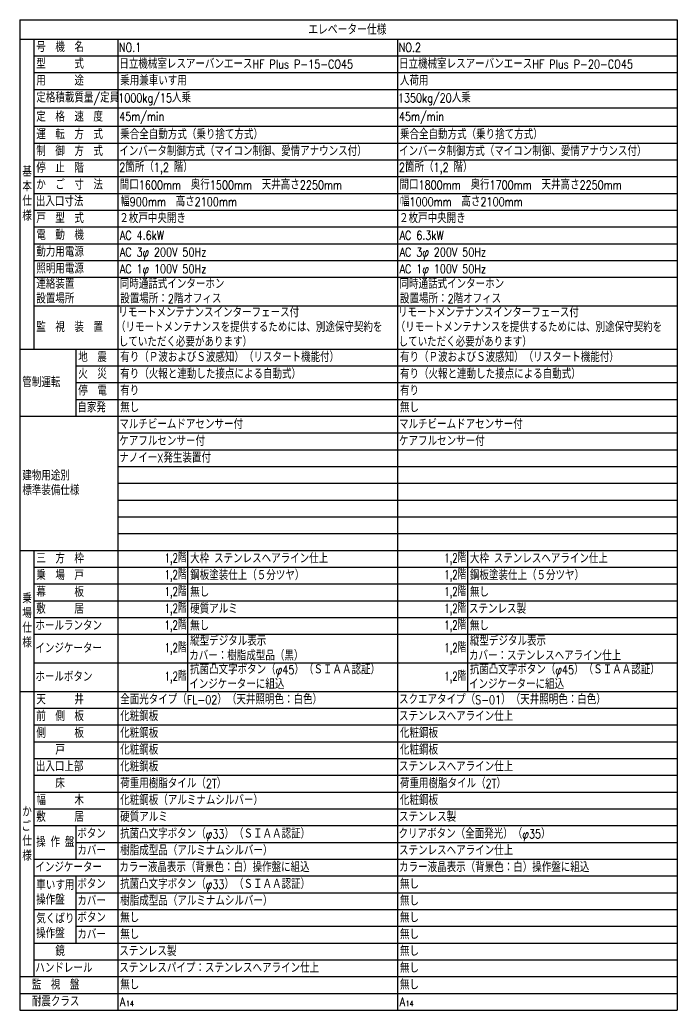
# Model space of a CAD drawing. Header units: millimetres. Extents: x 1770 to 79508, y 361 to 52020.
# Drawn here: x 1770 to 6470, y 4429 to 11512 of the extents above; entities that cross this region are included whole.
import ezdxf

# ---------------------------------------------------------------- set-up
doc = ezdxf.new("R2010")
doc.units = ezdxf.units.MM
doc.header["$LTSCALE"] = 0.2
doc.header["$PDMODE"] = 1
for name, color, linetype in [('0-1', 7, 'Continuous'), ('ZZ-DIM-COM1', 7, 'Continuous'), ('ZZ-LIST-COM', 4, 'Continuous')]:
    doc.layers.add(name, color=color, linetype=linetype)
doc.styles.add('MITOH', font='romans.shx', dxfattribs={"width": 0.8, "height": 3.15, "bigfont": 'extfont.shx'})

# ---------------------------------------------------------------- blocks, each defined once
blk = doc.blocks.new('*U22')
at = {"layer": 'ZZ-LIST-COM', "color": 4, "style": 'MITOH', "width": 0.8}
blk.add_text('エレベーター仕様', height=3.8, dxfattribs=at).set_placement((191.23, 566.67))
blk = doc.blocks.new('*U23')
at = {"layer": 'ZZ-LIST-COM', "color": 4, "style": 'MITOH', "width": 0.8}
for s, p in [('基', (89.02, 516.01)), ('本', (89.02, 510.76)), ('仕', (89.02, 505.51)), ('様', (89.02, 500.26))]:
    blk.add_text(s, height=3.15, dxfattribs=at).set_placement(p)
blk = doc.blocks.new('*U24')
at = {"layer": 'ZZ-LIST-COM', "color": 4, "style": 'MITOH', "width": 0.8}
blk.add_text('号\u3000機\u3000名', height=3.15, dxfattribs=at).set_placement((94.02, 560.56))
blk = doc.blocks.new('*U25')
at = {"layer": 'ZZ-LIST-COM', "color": 4, "style": 'MITOH', "width": 0.8}
blk.add_text('NO.1', height=3.15, dxfattribs=at).set_placement((123.54, 560.56))
blk = doc.blocks.new('*U26')
at = {"layer": 'ZZ-LIST-COM', "color": 4, "style": 'MITOH', "width": 0.8}
blk.add_text('NO.2', height=3.15, dxfattribs=at).set_placement((223.54, 560.56))
blk = doc.blocks.new('*U27')
at = {"layer": 'ZZ-LIST-COM', "color": 4, "style": 'MITOH', "width": 0.8}
blk.add_text('型\u3000\u3000\u3000式', height=3.15, dxfattribs=at).set_placement((94.02, 554.56))
blk = doc.blocks.new('*U28')
at = {"layer": 'ZZ-LIST-COM', "color": 4, "style": 'MITOH', "width": 0.8}
blk.add_text('日立機械室レスアーバンエースHF Plus P-15-CO45', height=3.15, dxfattribs=at).set_placement((123.69, 554.56))
blk = doc.blocks.new('*U29')
at = {"layer": 'ZZ-LIST-COM', "color": 4, "style": 'MITOH', "width": 0.8}
blk.add_text('日立機械室レスアーバンエースHF Plus P-20-CO45', height=3.15, dxfattribs=at).set_placement((223.69, 554.56))
blk = doc.blocks.new('*U30')
at = {"layer": 'ZZ-LIST-COM', "color": 4, "style": 'MITOH', "width": 0.8}
blk.add_text('用\u3000\u3000\u3000途', height=3.15, dxfattribs=at).set_placement((94.02, 548.56))
blk = doc.blocks.new('*U31')
at = {"layer": 'ZZ-LIST-COM', "color": 4, "style": 'MITOH', "width": 0.8}
blk.add_text('乗用兼車いす用', height=3.15, dxfattribs=at).set_placement((124.02, 548.56))
blk = doc.blocks.new('*U32')
at = {"layer": 'ZZ-LIST-COM', "color": 4, "style": 'MITOH', "width": 0.8}
blk.add_text('人荷用', height=3.15, dxfattribs=at).set_placement((224.02, 548.56))
blk = doc.blocks.new('*U33')
at = {"layer": 'ZZ-LIST-COM', "color": 4, "style": 'MITOH', "width": 0.8}
blk.add_text('定格積載質量/定員', height=3.15, dxfattribs=at).set_placement((94.02, 542.48))
blk = doc.blocks.new('*U34')
at = {"layer": 'ZZ-LIST-COM', "color": 4, "style": 'MITOH', "width": 0.8}
blk.add_text('1000kg/15人乗', height=3.15, dxfattribs=at).set_placement((123.3, 542.48))
blk = doc.blocks.new('*U35')
at = {"layer": 'ZZ-LIST-COM', "color": 4, "style": 'MITOH', "width": 0.8}
blk.add_text('1350kg/20人乗', height=3.15, dxfattribs=at).set_placement((223.3, 542.48))
blk = doc.blocks.new('*U36')
at = {"layer": 'ZZ-LIST-COM', "color": 4, "style": 'MITOH', "width": 0.8}
blk.add_text('定\u3000格\u3000速\u3000度', height=3.15, dxfattribs=at).set_placement((94.02, 535.66))
blk = doc.blocks.new('*U37')
at = {"layer": 'ZZ-LIST-COM', "color": 4, "style": 'MITOH', "width": 0.8}
blk.add_text('45m/min', height=3.15, dxfattribs=at).set_placement((123.66, 535.88))
blk = doc.blocks.new('*U38')
at = {"layer": 'ZZ-LIST-COM', "color": 4, "style": 'MITOH', "width": 0.8}
blk.add_text('45m/min', height=3.15, dxfattribs=at).set_placement((223.66, 535.88))
blk = doc.blocks.new('*U39')
at = {"layer": 'ZZ-LIST-COM', "color": 4, "style": 'MITOH', "width": 0.8}
blk.add_text('運\u3000転\u3000方\u3000式', height=3.15, dxfattribs=at).set_placement((94.02, 529.36))
blk = doc.blocks.new('*U40')
at = {"layer": 'ZZ-LIST-COM', "color": 4, "style": 'MITOH', "width": 0.8}
blk.add_text('乗合全自動方式（乗り捨て方式）', height=3.15, dxfattribs=at).set_placement((124.02, 529.36))
blk = doc.blocks.new('*U41')
at = {"layer": 'ZZ-LIST-COM', "color": 4, "style": 'MITOH', "width": 0.8}
blk.add_text('乗合全自動方式（乗り捨て方式）', height=3.15, dxfattribs=at).set_placement((224.02, 529.36))
blk = doc.blocks.new('*U42')
at = {"layer": 'ZZ-LIST-COM', "color": 4, "style": 'MITOH', "width": 0.8}
blk.add_text('制\u3000御\u3000方\u3000式', height=3.15, dxfattribs=at).set_placement((94.02, 523.36))
blk = doc.blocks.new('*U43')
at = {"layer": 'ZZ-LIST-COM', "color": 4, "style": 'MITOH', "width": 0.8}
blk.add_text('インバータ制御方式（マイコン制御、愛情アナウンス付）', height=3.15, dxfattribs=at).set_placement((123.69, 523.36))
blk = doc.blocks.new('*U44')
at = {"layer": 'ZZ-LIST-COM', "color": 4, "style": 'MITOH', "width": 0.8}
blk.add_text('インバータ制御方式（マイコン制御、愛情アナウンス付）', height=3.15, dxfattribs=at).set_placement((223.69, 523.36))
blk = doc.blocks.new('*U45')
at = {"layer": 'ZZ-LIST-COM', "color": 4, "style": 'MITOH', "width": 0.8}
blk.add_text('停\u3000止\u3000階', height=3.15, dxfattribs=at).set_placement((94.02, 517.36))
blk = doc.blocks.new('*U46')
at = {"layer": 'ZZ-LIST-COM', "color": 4, "style": 'MITOH', "width": 0.8}
blk.add_text('2箇所（1,2 階）', height=3.15, dxfattribs=at).set_placement((123.66, 517.66))
blk = doc.blocks.new('*U47')
at = {"layer": 'ZZ-LIST-COM', "color": 4, "style": 'MITOH', "width": 0.8}
blk.add_text('2箇所（1,2 階）', height=3.15, dxfattribs=at).set_placement((223.66, 517.66))
blk = doc.blocks.new('*U48')
at = {"layer": 'ZZ-LIST-COM', "color": 4, "style": 'MITOH', "width": 0.8}
blk.add_text('か\u3000ご\u3000寸\u3000法', height=3.15, dxfattribs=at).set_placement((94.02, 511.36))
blk = doc.blocks.new('*U49')
at = {"layer": 'ZZ-LIST-COM', "color": 4, "style": 'MITOH', "width": 0.8}
blk.add_text('間口1600mm  奥行1500mm  天井高さ2250mm', height=3.15, dxfattribs=at).set_placement((123.85, 511.36))
blk = doc.blocks.new('*U50')
at = {"layer": 'ZZ-LIST-COM', "color": 4, "style": 'MITOH', "width": 0.8}
blk.add_text('間口1800mm  奥行1700mm  天井高さ2250mm', height=3.15, dxfattribs=at).set_placement((223.85, 511.36))
blk = doc.blocks.new('*U51')
at = {"layer": 'ZZ-LIST-COM', "color": 4, "style": 'MITOH', "width": 0.8}
blk.add_text('出入口寸法', height=3.15, dxfattribs=at).set_placement((93.85, 505.36))
blk = doc.blocks.new('*U52')
at = {"layer": 'ZZ-LIST-COM', "color": 4, "style": 'MITOH', "width": 0.8}
blk.add_text('幅900mm  高さ2100mm', height=3.15, dxfattribs=at).set_placement((124.02, 505.36))
blk = doc.blocks.new('*U53')
at = {"layer": 'ZZ-LIST-COM', "color": 4, "style": 'MITOH', "width": 0.8}
blk.add_text('幅1000mm  高さ2100mm', height=3.15, dxfattribs=at).set_placement((224.02, 505.36))
blk = doc.blocks.new('*U54')
at = {"layer": 'ZZ-LIST-COM', "color": 4, "style": 'MITOH', "width": 0.8}
blk.add_text('戸\u3000型\u3000式', height=3.15, dxfattribs=at).set_placement((94.02, 499.36))
blk = doc.blocks.new('*U55')
at = {"layer": 'ZZ-LIST-COM', "color": 4, "style": 'MITOH', "width": 0.8}
blk.add_text('２枚戸中央開き', height=3.15, dxfattribs=at).set_placement((123.69, 499.36))
blk = doc.blocks.new('*U56')
at = {"layer": 'ZZ-LIST-COM', "color": 4, "style": 'MITOH', "width": 0.8}
blk.add_text('２枚戸中央開き', height=3.15, dxfattribs=at).set_placement((223.69, 499.36))
blk = doc.blocks.new('*U57')
at = {"layer": 'ZZ-LIST-COM', "color": 4, "style": 'MITOH', "width": 0.8}
blk.add_text('電\u3000動\u3000機', height=3.15, dxfattribs=at).set_placement((94.02, 493.36))
blk = doc.blocks.new('*U58')
at = {"layer": 'ZZ-LIST-COM', "color": 4, "style": 'MITOH', "width": 0.8}
blk.add_text('AC 4.6kW', height=3.15, dxfattribs=at).set_placement((123.9, 493.36))
blk = doc.blocks.new('*U59')
at = {"layer": 'ZZ-LIST-COM', "color": 4, "style": 'MITOH', "width": 0.8}
blk.add_text('AC 6.3kW', height=3.15, dxfattribs=at).set_placement((223.9, 493.36))
blk = doc.blocks.new('*U60')
at = {"layer": 'ZZ-LIST-COM', "color": 4, "style": 'MITOH', "width": 0.8}
blk.add_text('動力用電源', height=3.15, dxfattribs=at).set_placement((94.02, 487.36))
blk = doc.blocks.new('*U61')
at = {"layer": 'ZZ-LIST-COM', "color": 4, "style": 'MITOH', "width": 0.8}
blk.add_text('AC 3φ 200V 50Hz', height=3.15, dxfattribs=at).set_placement((123.9, 487.36))
blk = doc.blocks.new('*U62')
at = {"layer": 'ZZ-LIST-COM', "color": 4, "style": 'MITOH', "width": 0.8}
blk.add_text('AC 3φ 200V 50Hz', height=3.15, dxfattribs=at).set_placement((223.9, 487.36))
blk = doc.blocks.new('*U63')
at = {"layer": 'ZZ-LIST-COM', "color": 4, "style": 'MITOH', "width": 0.8}
blk.add_text('照明用電源', height=3.15, dxfattribs=at).set_placement((94.02, 481.36))
blk = doc.blocks.new('*U64')
at = {"layer": 'ZZ-LIST-COM', "color": 4, "style": 'MITOH', "width": 0.8}
blk.add_text('AC 1φ 100V 50Hz', height=3.15, dxfattribs=at).set_placement((123.9, 481.36))
blk = doc.blocks.new('*U65')
at = {"layer": 'ZZ-LIST-COM', "color": 4, "style": 'MITOH', "width": 0.8}
blk.add_text('AC 1φ 100V 50Hz', height=3.15, dxfattribs=at).set_placement((223.9, 481.36))
blk = doc.blocks.new('*U66')
at = {"layer": 'ZZ-LIST-COM', "color": 4, "style": 'MITOH', "width": 0.8}
for s, p in [('連絡装置', (94.02, 475.88)), ('設置場所', (94.02, 470.63))]:
    blk.add_text(s, height=3.15, dxfattribs=at).set_placement(p)
blk = doc.blocks.new('*U67')
at = {"layer": 'ZZ-LIST-COM', "color": 4, "style": 'MITOH', "width": 0.8}
for s, p in [('同時通話式インターホン', (123.85, 475.88)), ('設置場所：2階オフィス', (124.02, 470.63))]:
    blk.add_text(s, height=3.15, dxfattribs=at).set_placement(p)
blk = doc.blocks.new('*U68')
at = {"layer": 'ZZ-LIST-COM', "color": 4, "style": 'MITOH', "width": 0.8}
for s, p in [('同時通話式インターホン', (223.85, 475.88)), ('設置場所：2階オフィス', (224.02, 470.63))]:
    blk.add_text(s, height=3.15, dxfattribs=at).set_placement(p)
blk = doc.blocks.new('*U69')
at = {"layer": 'ZZ-LIST-COM', "color": 4, "style": 'MITOH', "width": 0.8}
blk.add_text('監\u3000視\u3000装\u3000置', height=3.15, dxfattribs=at).set_placement((94.02, 460.43))
blk = doc.blocks.new('*U70')
at = {"layer": 'ZZ-LIST-COM', "color": 4, "style": 'MITOH', "width": 0.8}
for s, p in [('リモートメンテナンスインターフェース付', (123.35, 465.68)), ('（リモートメンテナンスを提供するためには、別途保守契約を', (122.51, 460.43)), ('していただく必要があります）', (123.52, 455.18))]:
    blk.add_text(s, height=3.15, dxfattribs=at).set_placement(p)
blk = doc.blocks.new('*U71')
at = {"layer": 'ZZ-LIST-COM', "color": 4, "style": 'MITOH', "width": 0.8}
for s, p in [('リモートメンテナンスインターフェース付', (223.35, 465.68)), ('（リモートメンテナンスを提供するためには、別途保守契約を', (222.51, 460.43)), ('していただく必要があります）', (223.52, 455.18))]:
    blk.add_text(s, height=3.15, dxfattribs=at).set_placement(p)
blk = doc.blocks.new('*U72')
at = {"layer": 'ZZ-LIST-COM', "color": 4, "style": 'MITOH', "width": 0.8}
blk.add_text('管制運転', height=3.15, dxfattribs=at).set_placement((89.02, 440.71))
blk = doc.blocks.new('*U73')
at = {"layer": 'ZZ-LIST-COM', "color": 4, "style": 'MITOH', "width": 0.8}
blk.add_text('地\u3000震', height=3.15, dxfattribs=at).set_placement((109.02, 449.71))
blk = doc.blocks.new('*U74')
at = {"layer": 'ZZ-LIST-COM', "color": 4, "style": 'MITOH', "width": 0.8}
blk.add_text('有り（Ｐ波およびＳ波感知）（リスタート機能付）', height=3.15, dxfattribs=at).set_placement((124.02, 449.71))
blk = doc.blocks.new('*U75')
at = {"layer": 'ZZ-LIST-COM', "color": 4, "style": 'MITOH', "width": 0.8}
blk.add_text('有り（Ｐ波およびＳ波感知）（リスタート機能付）', height=3.15, dxfattribs=at).set_placement((224.02, 449.71))
blk = doc.blocks.new('*U76')
at = {"layer": 'ZZ-LIST-COM', "color": 4, "style": 'MITOH', "width": 0.8}
blk.add_text('火\u3000災', height=3.15, dxfattribs=at).set_placement((109.02, 443.71))
blk = doc.blocks.new('*U77')
at = {"layer": 'ZZ-LIST-COM', "color": 4, "style": 'MITOH', "width": 0.8}
blk.add_text('有り（火報と連動した接点による自動式）', height=3.15, dxfattribs=at).set_placement((124.02, 443.71))
blk = doc.blocks.new('*U78')
at = {"layer": 'ZZ-LIST-COM', "color": 4, "style": 'MITOH', "width": 0.8}
blk.add_text('有り（火報と連動した接点による自動式）', height=3.15, dxfattribs=at).set_placement((224.02, 443.71))
blk = doc.blocks.new('*U79')
at = {"layer": 'ZZ-LIST-COM', "color": 4, "style": 'MITOH', "width": 0.8}
blk.add_text('停\u3000電', height=3.15, dxfattribs=at).set_placement((109.02, 437.71))
blk = doc.blocks.new('*U80')
at = {"layer": 'ZZ-LIST-COM', "color": 4, "style": 'MITOH', "width": 0.8}
blk.add_text('有り', height=3.15, dxfattribs=at).set_placement((124.02, 437.71))
blk = doc.blocks.new('*U81')
at = {"layer": 'ZZ-LIST-COM', "color": 4, "style": 'MITOH', "width": 0.8}
blk.add_text('有り', height=3.15, dxfattribs=at).set_placement((224.02, 437.71))
blk = doc.blocks.new('*U82')
at = {"layer": 'ZZ-LIST-COM', "color": 4, "style": 'MITOH', "width": 0.8}
blk.add_text('自家発', height=3.15, dxfattribs=at).set_placement((108.69, 431.71))
blk = doc.blocks.new('*U83')
at = {"layer": 'ZZ-LIST-COM', "color": 4, "style": 'MITOH', "width": 0.8}
blk.add_text('無し', height=3.15, dxfattribs=at).set_placement((124.02, 431.71))
blk = doc.blocks.new('*U84')
at = {"layer": 'ZZ-LIST-COM', "color": 4, "style": 'MITOH', "width": 0.8}
blk.add_text('無し', height=3.15, dxfattribs=at).set_placement((224.02, 431.71))
blk = doc.blocks.new('*U85')
at = {"layer": 'ZZ-LIST-COM', "color": 4, "style": 'MITOH', "width": 0.8}
for s, p in [('建物用途別', (89.02, 407.33)), ('標準装備仕様', (89.02, 402.08))]:
    blk.add_text(s, height=3.15, dxfattribs=at).set_placement(p)
blk = doc.blocks.new('*U86')
at = {"layer": 'ZZ-LIST-COM', "color": 4, "style": 'MITOH', "width": 0.8}
blk.add_text('マルチビームドアセンサー付', height=3.15, dxfattribs=at).set_placement((123.69, 425.71))
blk = doc.blocks.new('*U87')
at = {"layer": 'ZZ-LIST-COM', "color": 4, "style": 'MITOH', "width": 0.8}
blk.add_text('マルチビームドアセンサー付', height=3.15, dxfattribs=at).set_placement((223.69, 425.71))
blk = doc.blocks.new('*U88')
at = {"layer": 'ZZ-LIST-COM', "color": 4, "style": 'MITOH', "width": 0.8}
blk.add_text('ケアフルセンサー付', height=3.15, dxfattribs=at).set_placement((123.69, 419.71))
blk = doc.blocks.new('*U89')
at = {"layer": 'ZZ-LIST-COM', "color": 4, "style": 'MITOH', "width": 0.8}
blk.add_text('ケアフルセンサー付', height=3.15, dxfattribs=at).set_placement((223.69, 419.71))
blk = doc.blocks.new('*U90')
at = {"layer": 'ZZ-LIST-COM', "color": 4, "style": 'MITOH', "width": 0.8}
blk.add_text('ナノイーX発生装置付', height=3.15, dxfattribs=at).set_placement((123.69, 413.71))
blk = doc.blocks.new('*U91')
at = {"layer": 'ZZ-LIST-COM', "color": 4, "style": 'MITOH', "width": 0.8}
for s, p in [('乗', (89.02, 363.38)), ('場', (89.02, 358.13)), ('仕', (89.02, 352.88)), ('様', (89.02, 347.63))]:
    blk.add_text(s, height=3.15, dxfattribs=at).set_placement(p)
blk = doc.blocks.new('*U92')
at = {"layer": 'ZZ-LIST-COM', "color": 4, "style": 'MITOH', "width": 0.8}
blk.add_text('三\u3000方\u3000枠', height=3.15, dxfattribs=at).set_placement((94.02, 377.71))
blk = doc.blocks.new('*U93')
at = {"layer": 'ZZ-LIST-COM', "color": 4, "style": 'MITOH', "width": 0.7}
blk.add_text('1,2階', height=3.15, dxfattribs=at).set_placement((139.91, 378.01))
blk = doc.blocks.new('*U94')
at = {"layer": 'ZZ-LIST-COM', "color": 4, "style": 'MITOH', "width": 0.8}
blk.add_text('大枠 ステンレスヘアライン仕上', height=3.15, dxfattribs=at).set_placement((149.02, 377.71))
blk = doc.blocks.new('*U95')
at = {"layer": 'ZZ-LIST-COM', "color": 4, "style": 'MITOH', "width": 0.7}
blk.add_text('1,2階', height=3.15, dxfattribs=at).set_placement((239.91, 378.01))
blk = doc.blocks.new('*U96')
at = {"layer": 'ZZ-LIST-COM', "color": 4, "style": 'MITOH', "width": 0.8}
blk.add_text('大枠 ステンレスヘアライン仕上', height=3.15, dxfattribs=at).set_placement((249.02, 377.71))
blk = doc.blocks.new('*U97')
at = {"layer": 'ZZ-LIST-COM', "color": 4, "style": 'MITOH', "width": 0.8}
blk.add_text('乗\u3000場\u3000戸', height=3.15, dxfattribs=at).set_placement((94.02, 371.71))
blk = doc.blocks.new('*U98')
at = {"layer": 'ZZ-LIST-COM', "color": 4, "style": 'MITOH', "width": 0.7}
blk.add_text('1,2階', height=3.15, dxfattribs=at).set_placement((139.91, 372.01))
blk = doc.blocks.new('*U99')
at = {"layer": 'ZZ-LIST-COM', "color": 4, "style": 'MITOH', "width": 0.8}
blk.add_text('鋼板塗装仕上（５分ツヤ）', height=3.15, dxfattribs=at).set_placement((149.02, 371.71))
blk = doc.blocks.new('*U100')
at = {"layer": 'ZZ-LIST-COM', "color": 4, "style": 'MITOH', "width": 0.7}
blk.add_text('1,2階', height=3.15, dxfattribs=at).set_placement((239.91, 372.01))
blk = doc.blocks.new('*U101')
at = {"layer": 'ZZ-LIST-COM', "color": 4, "style": 'MITOH', "width": 0.8}
blk.add_text('鋼板塗装仕上（５分ツヤ）', height=3.15, dxfattribs=at).set_placement((249.02, 371.71))
blk = doc.blocks.new('*U102')
at = {"layer": 'ZZ-LIST-COM', "color": 4, "style": 'MITOH', "width": 0.8}
blk.add_text('幕\u3000\u3000\u3000板', height=3.15, dxfattribs=at).set_placement((94.02, 365.71))
blk = doc.blocks.new('*U103')
at = {"layer": 'ZZ-LIST-COM', "color": 4, "style": 'MITOH', "width": 0.7}
blk.add_text('1,2階', height=3.15, dxfattribs=at).set_placement((139.91, 366.01))
blk = doc.blocks.new('*U104')
at = {"layer": 'ZZ-LIST-COM', "color": 4, "style": 'MITOH', "width": 0.8}
blk.add_text('無し', height=3.15, dxfattribs=at).set_placement((149.02, 365.71))
blk = doc.blocks.new('*U105')
at = {"layer": 'ZZ-LIST-COM', "color": 4, "style": 'MITOH', "width": 0.7}
blk.add_text('1,2階', height=3.15, dxfattribs=at).set_placement((239.91, 366.01))
blk = doc.blocks.new('*U106')
at = {"layer": 'ZZ-LIST-COM', "color": 4, "style": 'MITOH', "width": 0.8}
blk.add_text('無し', height=3.15, dxfattribs=at).set_placement((249.02, 365.71))
blk = doc.blocks.new('*U107')
at = {"layer": 'ZZ-LIST-COM', "color": 4, "style": 'MITOH', "width": 0.8}
blk.add_text('敷\u3000\u3000\u3000居', height=3.15, dxfattribs=at).set_placement((94.02, 359.71))
blk = doc.blocks.new('*U108')
at = {"layer": 'ZZ-LIST-COM', "color": 4, "style": 'MITOH', "width": 0.7}
blk.add_text('1,2階', height=3.15, dxfattribs=at).set_placement((139.91, 360.01))
blk = doc.blocks.new('*U109')
at = {"layer": 'ZZ-LIST-COM', "color": 4, "style": 'MITOH', "width": 0.8}
blk.add_text('硬質アルミ', height=3.15, dxfattribs=at).set_placement((149.02, 359.71))
blk = doc.blocks.new('*U110')
at = {"layer": 'ZZ-LIST-COM', "color": 4, "style": 'MITOH', "width": 0.7}
blk.add_text('1,2階', height=3.15, dxfattribs=at).set_placement((239.91, 360.01))
blk = doc.blocks.new('*U111')
at = {"layer": 'ZZ-LIST-COM', "color": 4, "style": 'MITOH', "width": 0.8}
blk.add_text('ステンレス製', height=3.15, dxfattribs=at).set_placement((248.69, 359.71))
blk = doc.blocks.new('*U112')
at = {"layer": 'ZZ-LIST-COM', "color": 4, "style": 'MITOH', "width": 0.8}
blk.add_text('ホールランタン', height=3.15, dxfattribs=at).set_placement((93.69, 353.71))
blk = doc.blocks.new('*U113')
at = {"layer": 'ZZ-LIST-COM', "color": 4, "style": 'MITOH', "width": 0.7}
blk.add_text('1,2階', height=3.15, dxfattribs=at).set_placement((139.91, 354.01))
blk = doc.blocks.new('*U114')
at = {"layer": 'ZZ-LIST-COM', "color": 4, "style": 'MITOH', "width": 0.8}
blk.add_text('無し', height=3.15, dxfattribs=at).set_placement((149.02, 353.71))
blk = doc.blocks.new('*U115')
at = {"layer": 'ZZ-LIST-COM', "color": 4, "style": 'MITOH', "width": 0.7}
blk.add_text('1,2階', height=3.15, dxfattribs=at).set_placement((239.91, 354.01))
blk = doc.blocks.new('*U116')
at = {"layer": 'ZZ-LIST-COM', "color": 4, "style": 'MITOH', "width": 0.8}
blk.add_text('無し', height=3.15, dxfattribs=at).set_placement((249.02, 353.71))
blk = doc.blocks.new('*U117')
at = {"layer": 'ZZ-LIST-COM', "color": 4, "style": 'MITOH', "width": 0.8}
blk.add_text('インジケーター', height=3.15, dxfattribs=at).set_placement((93.69, 345.61))
blk = doc.blocks.new('*U118')
at = {"layer": 'ZZ-LIST-COM', "color": 4, "style": 'MITOH', "width": 0.7}
blk.add_text('1,2階', height=3.15, dxfattribs=at).set_placement((139.91, 345.91))
blk = doc.blocks.new('*U119')
at = {"layer": 'ZZ-LIST-COM', "color": 4, "style": 'MITOH', "width": 0.8}
for s, p in [('縦型デジタル表示', (149.02, 348.23)), ('カバー：樹脂成型品（黒）', (148.69, 342.98))]:
    blk.add_text(s, height=3.15, dxfattribs=at).set_placement(p)
blk = doc.blocks.new('*U120')
at = {"layer": 'ZZ-LIST-COM', "color": 4, "style": 'MITOH', "width": 0.7}
blk.add_text('1,2階', height=3.15, dxfattribs=at).set_placement((239.91, 345.91))
blk = doc.blocks.new('*U121')
at = {"layer": 'ZZ-LIST-COM', "color": 4, "style": 'MITOH', "width": 0.8}
for s, p in [('縦型デジタル表示', (249.02, 348.23)), ('カバー：ステンレスヘアライン仕上', (248.69, 342.98))]:
    blk.add_text(s, height=3.15, dxfattribs=at).set_placement(p)
blk = doc.blocks.new('*U122')
at = {"layer": 'ZZ-LIST-COM', "color": 4, "style": 'MITOH', "width": 0.8}
blk.add_text('ホールボタン', height=3.15, dxfattribs=at).set_placement((93.69, 335.41))
blk = doc.blocks.new('*U123')
at = {"layer": 'ZZ-LIST-COM', "color": 4, "style": 'MITOH', "width": 0.7}
blk.add_text('1,2階', height=3.15, dxfattribs=at).set_placement((139.91, 335.71))
blk = doc.blocks.new('*U124')
at = {"layer": 'ZZ-LIST-COM', "color": 4, "style": 'MITOH', "width": 0.8}
for s, p in [('抗菌凸文字ボタン（φ45）（ＳＩＡＡ認証）', (148.97, 338.03)), ('インジケーターに組込', (148.69, 332.78))]:
    blk.add_text(s, height=3.15, dxfattribs=at).set_placement(p)
blk = doc.blocks.new('*U125')
at = {"layer": 'ZZ-LIST-COM', "color": 4, "style": 'MITOH', "width": 0.7}
blk.add_text('1,2階', height=3.15, dxfattribs=at).set_placement((239.91, 335.71))
blk = doc.blocks.new('*U126')
at = {"layer": 'ZZ-LIST-COM', "color": 4, "style": 'MITOH', "width": 0.8}
for s, p in [('抗菌凸文字ボタン（φ45）（ＳＩＡＡ認証）', (248.97, 338.03)), ('インジケーターに組込', (248.69, 332.78))]:
    blk.add_text(s, height=3.15, dxfattribs=at).set_placement(p)
blk = doc.blocks.new('*U127')
at = {"layer": 'ZZ-LIST-COM', "color": 4, "style": 'MITOH', "width": 0.8}
for s, p in [('か', (89.02, 287.18)), ('ご', (88.69, 281.93)), ('仕', (89.02, 276.68)), ('様', (89.02, 271.43))]:
    blk.add_text(s, height=3.15, dxfattribs=at).set_placement(p)
blk = doc.blocks.new('*U128')
at = {"layer": 'ZZ-LIST-COM', "color": 4, "style": 'MITOH', "width": 0.8}
blk.add_text('天\u3000\u3000\u3000井', height=3.15, dxfattribs=at).set_placement((94.02, 327.31))
blk = doc.blocks.new('*U129')
at = {"layer": 'ZZ-LIST-COM', "color": 4, "style": 'MITOH', "width": 0.8}
blk.add_text('全面光タイプ（FL-02）（天井照明色：白色）', height=3.15, dxfattribs=at).set_placement((124.02, 327.31))
blk = doc.blocks.new('*U130')
at = {"layer": 'ZZ-LIST-COM', "color": 4, "style": 'MITOH', "width": 0.8}
blk.add_text('スクエアタイプ（S-01）（天井照明色：白色）', height=3.15, dxfattribs=at).set_placement((223.69, 327.31))
blk = doc.blocks.new('*U131')
at = {"layer": 'ZZ-LIST-COM', "color": 4, "style": 'MITOH', "width": 0.8}
blk.add_text('前\u3000側\u3000板', height=3.15, dxfattribs=at).set_placement((94.02, 321.31))
blk = doc.blocks.new('*U132')
at = {"layer": 'ZZ-LIST-COM', "color": 4, "style": 'MITOH', "width": 0.8}
blk.add_text('化粧鋼板', height=3.15, dxfattribs=at).set_placement((124.02, 321.31))
blk = doc.blocks.new('*U133')
at = {"layer": 'ZZ-LIST-COM', "color": 4, "style": 'MITOH', "width": 0.8}
blk.add_text('ステンレスヘアライン仕上', height=3.15, dxfattribs=at).set_placement((223.69, 321.31))
blk = doc.blocks.new('*U134')
at = {"layer": 'ZZ-LIST-COM', "color": 4, "style": 'MITOH', "width": 0.8}
blk.add_text('側\u3000\u3000\u3000板', height=3.15, dxfattribs=at).set_placement((94.02, 315.31))
blk = doc.blocks.new('*U135')
at = {"layer": 'ZZ-LIST-COM', "color": 4, "style": 'MITOH', "width": 0.8}
blk.add_text('化粧鋼板', height=3.15, dxfattribs=at).set_placement((124.02, 315.31))
blk = doc.blocks.new('*U136')
at = {"layer": 'ZZ-LIST-COM', "color": 4, "style": 'MITOH', "width": 0.8}
blk.add_text('化粧鋼板', height=3.15, dxfattribs=at).set_placement((224.02, 315.31))
blk = doc.blocks.new('*U137')
at = {"layer": 'ZZ-LIST-COM', "color": 4, "style": 'MITOH', "width": 0.8}
blk.add_text('\u3000\u3000戸\u3000\u3000', height=3.15, dxfattribs=at).set_placement((94.02, 309.31))
blk = doc.blocks.new('*U138')
at = {"layer": 'ZZ-LIST-COM', "color": 4, "style": 'MITOH', "width": 0.8}
blk.add_text('化粧鋼板', height=3.15, dxfattribs=at).set_placement((124.02, 309.31))
blk = doc.blocks.new('*U139')
at = {"layer": 'ZZ-LIST-COM', "color": 4, "style": 'MITOH', "width": 0.8}
blk.add_text('化粧鋼板', height=3.15, dxfattribs=at).set_placement((224.02, 309.31))
blk = doc.blocks.new('*U140')
at = {"layer": 'ZZ-LIST-COM', "color": 4, "style": 'MITOH', "width": 0.8}
blk.add_text('出入口上部', height=3.15, dxfattribs=at).set_placement((93.85, 303.31))
blk = doc.blocks.new('*U141')
at = {"layer": 'ZZ-LIST-COM', "color": 4, "style": 'MITOH', "width": 0.8}
blk.add_text('化粧鋼板', height=3.15, dxfattribs=at).set_placement((124.02, 303.31))
blk = doc.blocks.new('*U142')
at = {"layer": 'ZZ-LIST-COM', "color": 4, "style": 'MITOH', "width": 0.8}
blk.add_text('ステンレスヘアライン仕上', height=3.15, dxfattribs=at).set_placement((223.69, 303.31))
blk = doc.blocks.new('*U143')
at = {"layer": 'ZZ-LIST-COM', "color": 4, "style": 'MITOH', "width": 0.8}
blk.add_text('\u3000\u3000床\u3000\u3000', height=3.15, dxfattribs=at).set_placement((94.02, 297.31))
blk = doc.blocks.new('*U144')
at = {"layer": 'ZZ-LIST-COM', "color": 4, "style": 'MITOH', "width": 0.8}
blk.add_text('荷重用樹脂タイル（2T）', height=3.15, dxfattribs=at).set_placement((124.02, 297.31))
blk = doc.blocks.new('*U145')
at = {"layer": 'ZZ-LIST-COM', "color": 4, "style": 'MITOH', "width": 0.8}
blk.add_text('荷重用樹脂タイル（2T）', height=3.15, dxfattribs=at).set_placement((224.02, 297.31))
blk = doc.blocks.new('*U146')
at = {"layer": 'ZZ-LIST-COM', "color": 4, "style": 'MITOH', "width": 0.8}
blk.add_text('幅\u3000\u3000\u3000木', height=3.15, dxfattribs=at).set_placement((94.02, 291.31))
blk = doc.blocks.new('*U147')
at = {"layer": 'ZZ-LIST-COM', "color": 4, "style": 'MITOH', "width": 0.8}
blk.add_text('化粧鋼板（アルミナムシルバー）', height=3.15, dxfattribs=at).set_placement((124.02, 291.31))
blk = doc.blocks.new('*U148')
at = {"layer": 'ZZ-LIST-COM', "color": 4, "style": 'MITOH', "width": 0.8}
blk.add_text('化粧鋼板', height=3.15, dxfattribs=at).set_placement((224.02, 291.31))
blk = doc.blocks.new('*U149')
at = {"layer": 'ZZ-LIST-COM', "color": 4, "style": 'MITOH', "width": 0.8}
blk.add_text('敷\u3000\u3000\u3000居', height=3.15, dxfattribs=at).set_placement((94.02, 285.31))
blk = doc.blocks.new('*U150')
at = {"layer": 'ZZ-LIST-COM', "color": 4, "style": 'MITOH', "width": 0.8}
blk.add_text('硬質アルミ', height=3.15, dxfattribs=at).set_placement((124.02, 285.31))
blk = doc.blocks.new('*U151')
at = {"layer": 'ZZ-LIST-COM', "color": 4, "style": 'MITOH', "width": 0.8}
blk.add_text('ステンレス製', height=3.15, dxfattribs=at).set_placement((223.69, 285.31))
blk = doc.blocks.new('*U152')
at = {"layer": 'ZZ-LIST-COM', "color": 4, "style": 'MITOH', "width": 0.8}
blk.add_text('操 作 盤', height=3.15, dxfattribs=at).set_placement((93.97, 276.31))
blk = doc.blocks.new('*U153')
at = {"layer": 'ZZ-LIST-COM', "color": 4, "style": 'MITOH', "width": 0.8}
blk.add_text('ボタン', height=3.15, dxfattribs=at).set_placement((108.69, 279.31))
blk = doc.blocks.new('*U154')
at = {"layer": 'ZZ-LIST-COM', "color": 4, "style": 'MITOH', "width": 0.8}
blk.add_text('抗菌凸文字ボタン（φ33）（ＳＩＡＡ認証）', height=3.15, dxfattribs=at).set_placement((123.97, 279.31))
blk = doc.blocks.new('*U155')
at = {"layer": 'ZZ-LIST-COM', "color": 4, "style": 'MITOH', "width": 0.8}
blk.add_text('クリアボタン（全面発光）（φ35）', height=3.15, dxfattribs=at).set_placement((223.52, 279.31))
blk = doc.blocks.new('*U156')
at = {"layer": 'ZZ-LIST-COM', "color": 4, "style": 'MITOH', "width": 0.8}
blk.add_text('カバー', height=3.15, dxfattribs=at).set_placement((108.69, 273.31))
blk = doc.blocks.new('*U157')
at = {"layer": 'ZZ-LIST-COM', "color": 4, "style": 'MITOH', "width": 0.8}
blk.add_text('樹脂成型品（アルミナムシルバー）', height=3.15, dxfattribs=at).set_placement((124.02, 273.31))
blk = doc.blocks.new('*U158')
at = {"layer": 'ZZ-LIST-COM', "color": 4, "style": 'MITOH', "width": 0.8}
blk.add_text('ステンレスヘアライン仕上', height=3.15, dxfattribs=at).set_placement((223.69, 273.31))
blk = doc.blocks.new('*U159')
at = {"layer": 'ZZ-LIST-COM', "color": 4, "style": 'MITOH', "width": 0.8}
blk.add_text('インジケーター', height=3.15, dxfattribs=at).set_placement((93.69, 267.31))
blk = doc.blocks.new('*U160')
at = {"layer": 'ZZ-LIST-COM', "color": 4, "style": 'MITOH', "width": 0.8}
blk.add_text('カラー液晶表示（背景色：白）操作盤に組込', height=3.15, dxfattribs=at).set_placement((123.69, 267.31))
blk = doc.blocks.new('*U161')
at = {"layer": 'ZZ-LIST-COM', "color": 4, "style": 'MITOH', "width": 0.8}
blk.add_text('カラー液晶表示（背景色：白）操作盤に組込', height=3.15, dxfattribs=at).set_placement((223.69, 267.31))
blk = doc.blocks.new('*U162')
at = {"layer": 'ZZ-LIST-COM', "color": 4, "style": 'MITOH', "width": 0.8}
for s, p in [('車いす用', (94.02, 260.93)), ('操作盤', (93.97, 255.68))]:
    blk.add_text(s, height=3.15, dxfattribs=at).set_placement(p)
blk = doc.blocks.new('*U163')
at = {"layer": 'ZZ-LIST-COM', "color": 4, "style": 'MITOH', "width": 0.8}
blk.add_text('ボタン', height=3.15, dxfattribs=at).set_placement((108.69, 261.31))
blk = doc.blocks.new('*U164')
at = {"layer": 'ZZ-LIST-COM', "color": 4, "style": 'MITOH', "width": 0.8}
blk.add_text('抗菌凸文字ボタン（φ33）（ＳＩＡＡ認証）', height=3.15, dxfattribs=at).set_placement((123.97, 261.31))
blk = doc.blocks.new('*U165')
at = {"layer": 'ZZ-LIST-COM', "color": 4, "style": 'MITOH', "width": 0.8}
blk.add_text('無し', height=3.15, dxfattribs=at).set_placement((224.02, 261.31))
blk = doc.blocks.new('*U166')
at = {"layer": 'ZZ-LIST-COM', "color": 4, "style": 'MITOH', "width": 0.8}
blk.add_text('カバー', height=3.15, dxfattribs=at).set_placement((108.69, 255.31))
blk = doc.blocks.new('*U167')
at = {"layer": 'ZZ-LIST-COM', "color": 4, "style": 'MITOH', "width": 0.8}
blk.add_text('樹脂成型品（アルミナムシルバー）', height=3.15, dxfattribs=at).set_placement((124.02, 255.31))
blk = doc.blocks.new('*U168')
at = {"layer": 'ZZ-LIST-COM', "color": 4, "style": 'MITOH', "width": 0.8}
blk.add_text('無し', height=3.15, dxfattribs=at).set_placement((224.02, 255.31))
blk = doc.blocks.new('*U169')
at = {"layer": 'ZZ-LIST-COM', "color": 4, "style": 'MITOH', "width": 0.8}
for s, p in [('気くばり', (94.02, 248.93)), ('操作盤', (93.97, 243.68))]:
    blk.add_text(s, height=3.15, dxfattribs=at).set_placement(p)
blk = doc.blocks.new('*U170')
at = {"layer": 'ZZ-LIST-COM', "color": 4, "style": 'MITOH', "width": 0.8}
blk.add_text('ボタン', height=3.15, dxfattribs=at).set_placement((108.69, 249.31))
blk = doc.blocks.new('*U171')
at = {"layer": 'ZZ-LIST-COM', "color": 4, "style": 'MITOH', "width": 0.8}
blk.add_text('無し', height=3.15, dxfattribs=at).set_placement((124.02, 249.31))
blk = doc.blocks.new('*U172')
at = {"layer": 'ZZ-LIST-COM', "color": 4, "style": 'MITOH', "width": 0.8}
blk.add_text('無し', height=3.15, dxfattribs=at).set_placement((224.02, 249.31))
blk = doc.blocks.new('*U173')
at = {"layer": 'ZZ-LIST-COM', "color": 4, "style": 'MITOH', "width": 0.8}
blk.add_text('カバー', height=3.15, dxfattribs=at).set_placement((108.69, 243.31))
blk = doc.blocks.new('*U174')
at = {"layer": 'ZZ-LIST-COM', "color": 4, "style": 'MITOH', "width": 0.8}
blk.add_text('無し', height=3.15, dxfattribs=at).set_placement((124.02, 243.31))
blk = doc.blocks.new('*U175')
at = {"layer": 'ZZ-LIST-COM', "color": 4, "style": 'MITOH', "width": 0.8}
blk.add_text('無し', height=3.15, dxfattribs=at).set_placement((224.02, 243.31))
blk = doc.blocks.new('*U176')
at = {"layer": 'ZZ-LIST-COM', "color": 4, "style": 'MITOH', "width": 0.8}
blk.add_text('\u3000\u3000鏡\u3000\u3000', height=3.15, dxfattribs=at).set_placement((94.02, 237.31))
blk = doc.blocks.new('*U177')
at = {"layer": 'ZZ-LIST-COM', "color": 4, "style": 'MITOH', "width": 0.8}
blk.add_text('ステンレス製', height=3.15, dxfattribs=at).set_placement((123.69, 237.31))
blk = doc.blocks.new('*U178')
at = {"layer": 'ZZ-LIST-COM', "color": 4, "style": 'MITOH', "width": 0.8}
blk.add_text('無し', height=3.15, dxfattribs=at).set_placement((224.02, 237.31))
blk = doc.blocks.new('*U179')
at = {"layer": 'ZZ-LIST-COM', "color": 4, "style": 'MITOH', "width": 0.8}
blk.add_text('ハンドレール', height=3.15, dxfattribs=at).set_placement((93.69, 231.31))
blk = doc.blocks.new('*U180')
at = {"layer": 'ZZ-LIST-COM', "color": 4, "style": 'MITOH', "width": 0.8}
blk.add_text('ステンレスパイプ：ステンレスヘアライン仕上', height=3.15, dxfattribs=at).set_placement((123.69, 231.31))
blk = doc.blocks.new('*U181')
at = {"layer": 'ZZ-LIST-COM', "color": 4, "style": 'MITOH', "width": 0.8}
blk.add_text('無し', height=3.15, dxfattribs=at).set_placement((224.02, 231.31))
blk = doc.blocks.new('*U182')
at = {"layer": 'ZZ-LIST-COM', "color": 4, "style": 'MITOH', "width": 0.8}
blk.add_text('\u3000監\u3000視\u3000盤', height=3.15, dxfattribs=at).set_placement((89.02, 225.31))
blk = doc.blocks.new('*U183')
at = {"layer": 'ZZ-LIST-COM', "color": 4, "style": 'MITOH', "width": 0.8}
blk.add_text('無し', height=3.15, dxfattribs=at).set_placement((124.02, 225.31))
blk = doc.blocks.new('*U184')
at = {"layer": 'ZZ-LIST-COM', "color": 4, "style": 'MITOH', "width": 0.8}
blk.add_text('無し', height=3.15, dxfattribs=at).set_placement((224.02, 225.31))
blk = doc.blocks.new('*U185')
at = {"layer": 'ZZ-LIST-COM', "color": 4, "style": 'MITOH', "width": 0.8}
blk.add_text('\u3000耐震クラス', height=3.15, dxfattribs=at).set_placement((89.02, 219.31))
blk = doc.blocks.new('*U186')
at = {"layer": 'ZZ-LIST-COM', "color": 4, "style": 'MITOH', "width": 0.8}
for s, height, p in [('A', 3.15, (123.9, 219.31)), ('14', 1.89, (126.06, 219.31))]:
    blk.add_text(s, height=height, dxfattribs=at).set_placement(p)
blk = doc.blocks.new('*U187')
at = {"layer": 'ZZ-LIST-COM', "color": 4, "style": 'MITOH', "width": 0.8}
for s, height, p in [('A', 3.15, (223.9, 219.31)), ('14', 1.89, (226.06, 219.31))]:
    blk.add_text(s, height=height, dxfattribs=at).set_placement(p)

msp = doc.modelspace()

# ---------------------------------------------------------------- linework, layer by layer
at = {"layer": '0-1', "color": 7}
msp.add_point((6298.1, 11022.9), dxfattribs=at)
at = {"layer": 'ZZ-LIST-COM', "color": 3}
for p, q in [((1770.2, 11511.7), (6470.2, 11511.7)), ((1770.2, 11511.7), (1770.2, 4429.3)), ((6470.2, 11511.7), (6470.2, 4429.3)), ((1770.2, 4429.3), (6470.2, 4429.3))]:
    msp.add_line(p, q, dxfattribs=at)
at = {"layer": 'ZZ-LIST-COM', "color": 4}
for p, q in [((1770.2, 11374.3), (6470.2, 11374.3)), ((1870.2, 11374.3), (1870.2, 9157.3)), ((2470.2, 11374.3), (2470.2, 4429.3)), ((4470.2, 11374.3), (4470.2, 4429.3)), ((1870.2, 11254.3), (6470.2, 11254.3)), ((1870.2, 11134.3), (6470.2, 11134.3)), ((1870.2, 11014.3), (6470.2, 11014.3)), ((1870.2, 10882.3), (6470.2, 10882.3)), ((1870.2, 10750.3), (6470.2, 10750.3)), ((1870.2, 10630.3), (6470.2, 10630.3)), ((1870.2, 10510.3), (6470.2, 10510.3)), ((1870.2, 10390.3), (6470.2, 10390.3)), ((1870.2, 10270.3), (6470.2, 10270.3)), ((1870.2, 10150.3), (6470.2, 10150.3)), ((1870.2, 10030.3), (6470.2, 10030.3)), ((1870.2, 9910.3), (6470.2, 9910.3)), ((1870.2, 9790.3), (6470.2, 9790.3)), ((1870.2, 9670.3), (6470.2, 9670.3)), ((1870.2, 9466.3), (6470.2, 9466.3)), ((1770.2, 9157.3), (2170.2, 9157.3)), ((2170.2, 9157.3), (2470.2, 9157.3)), ((2170.2, 9157.3), (2170.2, 8677.3)), ((2470.2, 9157.3), (6470.2, 9157.3)), ((2170.2, 9037.3), (6470.2, 9037.3)), ((2170.2, 8917.3), (6470.2, 8917.3)), ((2170.2, 8797.3), (6470.2, 8797.3)), ((1770.2, 8677.3), (6470.2, 8677.3)), ((2470.2, 8557.3), (6470.2, 8557.3)), ((2470.2, 8437.3), (6470.2, 8437.3)), ((2470.2, 8317.3), (6470.2, 8317.3)), ((2470.2, 8197.3), (6470.2, 8197.3)), ((2470.2, 8077.3), (6470.2, 8077.3)), ((2470.2, 7957.3), (6470.2, 7957.3)), ((2470.2, 7837.3), (6470.2, 7837.3)), ((1770.2, 7717.3), (6470.2, 7717.3)), ((1870.2, 7717.3), (1870.2, 4669.3)), ((2970.2, 7717.3), (2970.2, 6709.3)), ((4970.2, 7717.3), (4970.2, 6709.3)), ((1870.2, 7597.3), (6470.2, 7597.3)), ((1870.2, 7477.3), (6470.2, 7477.3)), ((1870.2, 7357.3), (6470.2, 7357.3)), ((1870.2, 7237.3), (6470.2, 7237.3)), ((1870.2, 7117.3), (6470.2, 7117.3)), ((1870.2, 6913.3), (6470.2, 6913.3)), ((1770.2, 6709.3), (6470.2, 6709.3)), ((1870.2, 6589.3), (6470.2, 6589.3)), ((1870.2, 6469.3), (6470.2, 6469.3)), ((1870.2, 6349.3), (6470.2, 6349.3)), ((1870.2, 6229.3), (6470.2, 6229.3)), ((1870.2, 6109.3), (6470.2, 6109.3)), ((1870.2, 5989.3), (6470.2, 5989.3)), ((1870.2, 5869.3), (6470.2, 5869.3)), ((1870.2, 5749.3), (6470.2, 5749.3)), ((2170.2, 5749.3), (2170.2, 5509.3)), ((2170.2, 5629.3), (6470.2, 5629.3)), ((1870.2, 5509.3), (6470.2, 5509.3)), ((1870.2, 5389.3), (6470.2, 5389.3)), ((2170.2, 5389.3), (2170.2, 4909.3)), ((2170.2, 5269.3), (6470.2, 5269.3)), ((1870.2, 5149.3), (6470.2, 5149.3)), ((2170.2, 5029.3), (6470.2, 5029.3)), ((1870.2, 4909.3), (6470.2, 4909.3)), ((1870.2, 4789.3), (6470.2, 4789.3)), ((1770.2, 4669.3), (6470.2, 4669.3)), ((1770.2, 4549.3), (6470.2, 4549.3))]:
    msp.add_line(p, q, dxfattribs=at)

# ---------------------------------------------------------------- block references
at = {"layer": 'ZZ-DIM-COM1', "xscale": 20, "yscale": 20, "zscale": 20}
for name in ['*U22', '*U24', '*U25', '*U26', '*U27', '*U28', '*U29', '*U30', '*U31', '*U32', '*U33', '*U34', '*U35', '*U36', '*U37', '*U38', '*U39', '*U40', '*U41', '*U42', '*U43', '*U44', '*U45', '*U46', '*U47', '*U23', '*U48', '*U49', '*U50', '*U51', '*U52', '*U53', '*U54', '*U55', '*U56', '*U57', '*U58', '*U59', '*U60', '*U61', '*U62', '*U63', '*U64', '*U65', '*U66', '*U67', '*U68', '*U70', '*U71', '*U69', '*U74', '*U75', '*U73', '*U76', '*U77', '*U78', '*U72', '*U79', '*U80', '*U81', '*U82', '*U83', '*U84', '*U86', '*U87', '*U88', '*U89', '*U90', '*U85', '*U92', '*U93', '*U94', '*U95', '*U96', '*U98', '*U100', '*U97', '*U99', '*U101', '*U102', '*U103', '*U104', '*U105', '*U106', '*U91', '*U107', '*U108', '*U109', '*U110', '*U111', '*U112', '*U113', '*U114', '*U115', '*U116', '*U119', '*U121', '*U117', '*U118', '*U120', '*U124', '*U126', '*U122', '*U123', '*U125', '*U128', '*U129', '*U130', '*U131', '*U132', '*U133', '*U134', '*U135', '*U136', '*U137', '*U138', '*U139', '*U140', '*U141', '*U142', '*U143', '*U144', '*U145', '*U146', '*U147', '*U148', '*U127', '*U149', '*U150', '*U151', '*U152', '*U153', '*U154', '*U155', '*U156', '*U157', '*U158', '*U159', '*U160', '*U161', '*U162', '*U163', '*U164', '*U165', '*U166', '*U167', '*U168', '*U169', '*U170', '*U171', '*U172', '*U173', '*U174', '*U175', '*U176', '*U177', '*U178', '*U179', '*U180', '*U181', '*U182', '*U183', '*U184', '*U185', '*U186', '*U187']:
    msp.add_blockref(name, (7.7, 71.7), dxfattribs=at)

doc.saveas('drawing.dxf')
